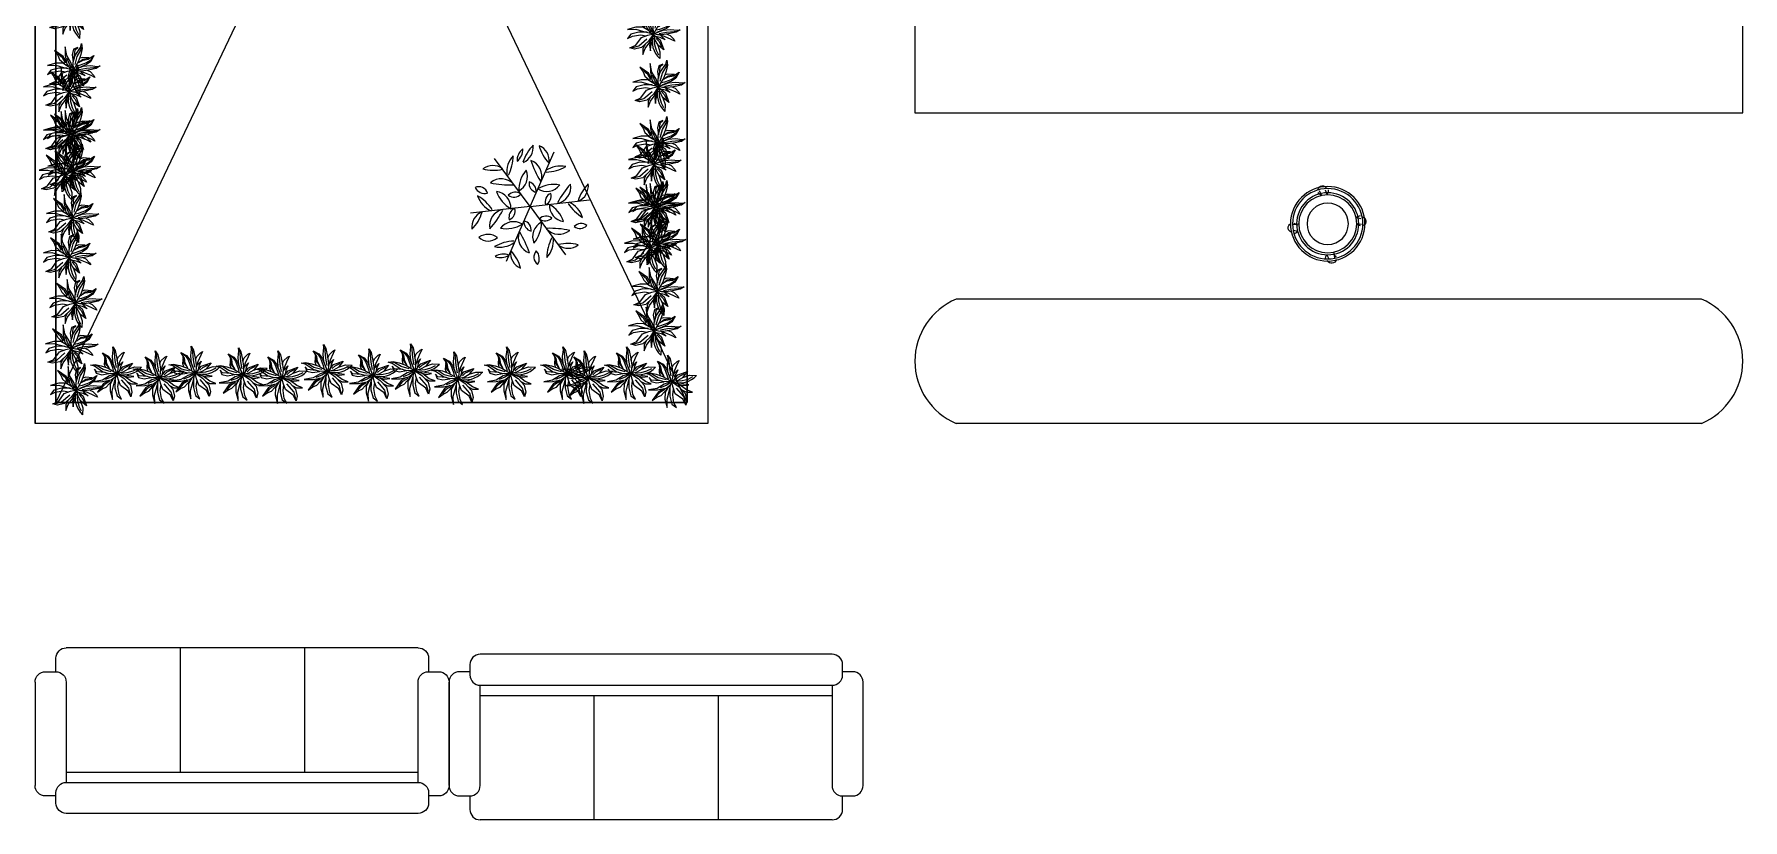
# Model space of a CAD drawing. Header units: millimetres. Extents: x 2508 to 2607, y 837 to 997.
# Drawn here: x 2567.56 to 2575.82, y 943.79 to 947.59 of the extents above; entities that cross this region are included whole.
import ezdxf

# ---------------------------------------------------------------- set-up
doc = ezdxf.new("R2010")
doc.units = ezdxf.units.MM
doc.layers.add('MOBILIARIO', color=181, linetype='Continuous', lineweight=9)
doc.layers.add('PLANTS', color=94, linetype='Continuous')
doc.layers.add('VENTANA', color=5, linetype='Continuous')

# ---------------------------------------------------------------- blocks, each defined once
blk = doc.blocks.new('A$C645E06D5')
for p, q in [((-0.11, 0.09), (-0.12, 0.11)), ((-0.09, 0.11), (-0.1, 0.13)), ((0.09, 0.11), (0.11, 0.13)), ((0.12, 0.09), (0.13, 0.11)), ((-0.11, -0.09), (-0.12, -0.11)), ((-0.09, -0.11), (-0.1, -0.13)), ((0.09, -0.11), (0.11, -0.13)), ((0.12, -0.09), (0.13, -0.11))]:
    blk.add_line(p, q)
for radius in [0.18, 0.17, 0.15, 0.14, 0.1]:
    blk.add_circle((0, 0), radius)
for centre, radius, start, end in [((-0.11, 0.12), 0.0224, 63.43495, 206.56505), ((-0.11, 0.12), 0.0283, 225, 270), ((-0.11, 0.12), 0.0224, 333.43495, 26.56505), ((0.12, 0.12), 0.0224, 153.43495, 206.56505), ((0.12, 0.12), 0.0224, 333.43495, 116.56505), ((0.12, 0.12), 0.03, 270, 315), ((-0.11, -0.12), 0.0224, 153.43495, 296.56505), ((-0.11, -0.12), 0.0283, 90, 135), ((-0.11, -0.12), 0.0224, 333.43495, 26.56505), ((0.12, -0.12), 0.0224, 153.43495, 206.56505), ((0.12, -0.12), 0.0224, 243.43495, 26.56505), ((0.12, -0.12), 0.03, 45, 90)]:
    blk.add_arc(centre, radius, start, end)
blk = doc.blocks.new('cghk')
for p, q in [((-3.5359, -0.7947), (-3.5359, -0.8447)), ((-1.7859, -0.7447), (-3.4859, -0.7447)), ((-1.7359, -0.8447), (-1.7359, -0.7947)), ((-3.6367, -1.3791), (-3.6367, -0.8791)), ((-3.5367, -0.8291), (-3.5867, -0.8291)), ((-3.4867, -1.3791), (-3.4867, -0.8946)), ((-3.4859, -0.8947), (-1.7859, -0.8947)), ((-1.7867, -0.8947), (-1.7867, -1.3791)), ((-1.6867, -0.8291), (-1.7367, -0.8291)), ((-1.6367, -1.3791), (-1.6367, -0.8791)), ((-3.4859, -0.9447), (-1.7867, -0.9447)), ((-2.9359, -1.5447), (-2.9359, -0.9447)), ((-2.3359, -1.5447), (-2.3359, -0.9447)), ((-3.5867, -1.4291), (-3.5367, -1.4291)), ((-3.5359, -1.4291), (-3.5359, -1.4947)), ((-1.7367, -1.4291), (-1.6867, -1.4291)), ((-1.7359, -1.4947), (-1.7359, -1.4291)), ((-3.3224, -1.5447), (-3.4859, -1.5447)), ((-2.7224, -1.5447), (-3.3631, -1.5447)), ((-2.1224, -1.5447), (-2.7631, -1.5447)), ((-1.7859, -1.5447), (-2.1631, -1.5447))]:
    blk.add_line(p, q)
for centre, start, end in [((-3.4859, -0.7947), 90, 180), ((-3.4859, -0.7947), 90, 180), ((-1.7859, -0.7947), 0, 90), ((-3.5867, -0.8791), 90, 180), ((-3.4859, -0.8447), 180, 270), ((-1.7859, -0.8447), 270, 0), ((-1.6867, -0.8791), 0, 90), ((-3.5867, -1.3791), 180, 270), ((-3.5367, -1.3791), 270, 0), ((-1.7367, -1.3791), 180, 270), ((-1.6867, -1.3791), 270, 0), ((-3.4859, -1.4947), 180, 270), ((-1.7859, -1.4947), 270, 0)]:
    blk.add_arc(centre, 0.05, start, end)
blk = doc.blocks.new('TREE12')
at = {"color": 0, "linetype": 'ByBlock'}
for points in [[(-134, 236), (-180, 390), (-365, 593), (-309, 457), (-288, 341), (-157, 155)], [(0, 0), (-22, 197), (-88, 397), (-78, 628), (-127, 404), (-134, 176), (-74, 50), (0, 0)], [(0, 0), (34, 190), (122, 351), (304, 520), (353, 611), (343, 488), (276, 344), (178, 187), (0, 0)], [(87, 286), (153, 492), (234, 537), (118, 516), (52, 383), (39, 199)], [(-151, 78), (-358, 127), (-569, 120), (-677, 26), (-544, 61), (-337, 47), (-199, -8)], [(0, 0), (-173, -160), (-376, -276), (-562, -276), (-674, -220), (-509, -185), (-327, -24), (-155, -3), (0, 0)], [(-106, 106), (-232, 225), (-404, 267), (-628, 257), (-418, 215), (-236, 117), (0, 0)], [(0, 0), (266, 36), (448, 8), (613, -48), (690, -52), (578, -94), (371, -90), (196, -76), (94, -48), (0, 0)], [(0, 0), (0, -171), (41, -307), (59, -490), (13, -661)], [(595, 239), (483, 113), (357, 61), (82, 11)], [(184, 160), (300, 216), (466, 211), (305, 259), (231, 252)], [(-262, -211), (-349, -311), (-384, -461), (-292, -325), (-138, -194), (-59, -79)], [(-60, -80), (-167, -277), (-177, -413), (-133, -288), (-82, -205)], [(-11, -20), (132, -195), (164, -458), (39, -300)], [(165, -74), (178, -100), (258, -219), (148, -134), (31, -81)], [(332, -83), (406, -136), (476, -255), (490, -311), (409, -244), (262, -136), (132, -59)]]:
    blk.add_lwpolyline(points, dxfattribs=at)
at = {"linetype": 'ByBlock'}
for points in [[(-162, 215), (-208, 362), (-295, 481)], [(73, 127), (171, 316), (301, 450), (332, 520)], [(-32, 50), (-67, 162), (-92, 323)], [(164, 155), (297, 190), (434, 183), (595, 239), (480, 141), (371, 99), (171, 75), (90, 71)], [(-621, -227), (-442, -220), (-194, -87)], [(-18, -115), (-36, -272), (-29, -427), (3, -560)], [(38, -136), (94, -230), (129, -377)], [(146, -24), (336, -34), (529, -59), (606, -69)]]:
    blk.add_lwpolyline(points, dxfattribs=at)
at = {"color": 0, "linetype": 'ByBlock'}
blk.add_arc((503, -321), 596, 149.6051, 214.7777, dxfattribs=at)
blk = doc.blocks.new('fsfsff')
for q in [(109.458, 59.112), (110.301, 58.839), (108.8, 58.519), (108.984, 57.652), (110.485, 57.972), (109.827, 57.379)]:
    blk.add_line((109.642, 58.245), q)
for centre, radius, start, end in [((109.676, 58.94), 0.21, 102.2233, 159.8114), ((109.413, 59.242), 0.24, 286.0238, 336.0109), ((109.215, 58.883), 0.161, 181.7015, 259.7406), ((109.05, 58.741), 0.137, 352.8639, 88.5782), ((109.277, 58.825), 0.249, 29.75, 102.0497), ((109.602, 59.523), 0.591, 230.3878, 259.0632), ((109.874, 58.692), 0.372, 113.3521, 160.9965), ((109.143, 59.304), 0.643, 308.197, 335.0866), ((109.962, 58.862), 0.196, 80.709, 169.1064), ((109.774, 59.13), 0.232, 268.6571, 341.1583), ((110.729, 58.92), 0.591, 170.3878, 199.0632), ((109.962, 58.852), 0.249, 329.75, 42.0497), ((109.371, 58.669), 0.372, 173.3521, 220.9965), ((108.476, 58.343), 0.643, 8.197, 35.0866), ((109.321, 58.569), 0.248, 17.2702, 105.7188), ((110.09, 59.951), 1.417, 233.8113, 247.5003), ((109.752, 58.611), 0.472, 175.1527, 215.9348), ((109.156, 58.445), 0.241, 332.4729, 58.6145), ((110.014, 58.333), 0.472, 115.1527, 155.9348), ((109.572, 58.766), 0.241, 272.4729, 358.6145), ((111.344, 58.71), 1.417, 173.8113, 187.5003), ((109.762, 58.685), 0.248, 317.2702, 45.7188), ((110.145, 58.268), 0.372, 53.3521, 100.9965), ((108.97, 58.215), 0.249, 89.75, 162.0497), ((108.528, 58.845), 0.591, 290.3878, 319.0632), ((109.202, 58.129), 0.248, 77.2702, 165.7188), ((109.469, 58.395), 0.146, 30.9077, 110.1073), ((109.539, 58.593), 0.134, 206.5427, 294.4723), ((109.891, 58.509), 0.134, 146.5427, 234.4723), ((109.686, 58.47), 0.146, 330.9077, 50.1073), ((109.904, 57.967), 0.472, 55.1527, 95.9348), ((110.059, 58.566), 0.241, 212.4729, 298.6145), ((110.31, 59.207), 0.643, 248.197, 275.0866), ((110.392, 58.347), 0.161, 61.7015, 139.7406), ((110.351, 58.56), 0.137, 232.8639, 328.5782), ((108.389, 59.486), 1.417, 293.8113, 307.5003), ((109.226, 57.924), 0.241, 32.4729, 118.6145), ((109.381, 58.523), 0.472, 235.1527, 275.9348), ((109.426, 58.17), 0.146, 90.9077, 170.1073), ((109.29, 58.329), 0.134, 266.5427, 354.4723), ((109.995, 58.161), 0.134, 86.5427, 174.4723), ((109.859, 58.32), 0.146, 270.9077, 350.1073), ((110.129, 58.046), 0.241, 152.4729, 238.6145), ((109.532, 57.88), 0.472, 355.1527, 35.9348), ((110.083, 58.362), 0.248, 257.2702, 345.7188), ((110.896, 57.005), 1.417, 113.8113, 127.5003), ((110.742, 57.646), 0.591, 110.3878, 139.0632), ((110.3, 58.276), 0.249, 269.75, 342.0497), ((108.941, 57.96), 0.146, 90.9077, 170.1073), ((108.805, 58.119), 0.134, 266.5427, 354.4723), ((108.975, 57.283), 0.643, 68.197, 95.0866), ((109.14, 58.222), 0.372, 233.3521, 280.9965), ((109.523, 57.805), 0.248, 137.2702, 225.7188), ((107.941, 57.78), 1.417, 353.8113, 7.5003), ((109.599, 58.02), 0.146, 150.9077, 230.1073), ((109.393, 57.982), 0.134, 326.5427, 54.4723), ((109.271, 58.158), 0.472, 295.1527, 335.9348), ((109.713, 57.724), 0.241, 92.4729, 178.6145), ((109.746, 57.898), 0.134, 26.5427, 114.4723), ((109.816, 58.095), 0.146, 210.9077, 290.1073), ((110.809, 58.148), 0.643, 188.197, 215.0866), ((109.914, 57.822), 0.372, 353.3521, 40.9965), ((109.323, 57.639), 0.249, 149.75, 222.0497), ((108.556, 57.571), 0.591, 350.3878, 19.0632), ((110.142, 57.186), 0.643, 128.197, 155.0866), ((109.411, 57.799), 0.372, 293.3521, 340.9965), ((109.964, 57.922), 0.248, 197.2702, 285.7188), ((109.195, 56.54), 1.417, 53.8113, 67.5003), ((110.318, 57.648), 0.249, 149.75, 222.0497), ((109.551, 57.58), 0.591, 350.3878, 19.0632), ((110.421, 57.754), 0.24, 166.0238, 216.0109), ((110.027, 57.678), 0.21, 342.2233, 39.8114), ((110.005, 57.678), 0.249, 209.75, 282.0497), ((109.681, 56.98), 0.591, 50.3878, 79.0632)]:
    blk.add_arc(centre, radius, start, end)

msp = doc.modelspace()

# ---------------------------------------------------------------- linework, layer by layer
for p, q in [((2567.569, 952.3054), (2567.569, 945.7054)), ((2567.669, 952.3054), (2567.669, 945.8054))]:
    msp.add_line(p, q)
msp.add_lwpolyline([(2567.569, 952.3054), (2570.819, 952.3054), (2570.819, 945.7054), (2567.569, 945.7054)])
msp.add_lwpolyline([(2567.569, 952.3054), (2570.819, 952.3054), (2570.819, 945.7054), (2567.569, 945.7054)], close=True)
at = {"layer": 'MOBILIARIO'}
for p, q in [((2575.619, 946.3054), (2572.019, 946.3054)), ((2575.619, 945.7054), (2572.019, 945.7054)), ((2575.619, 945.7054), (2572.019, 945.7054)), ((2575.619, 945.7054), (2572.019, 945.7054)), ((2575.619, 945.7054), (2572.019, 945.7054))]:
    msp.add_line(p, q, dxfattribs=at)
msp.add_lwpolyline([(2571.819, 947.8054), (2571.819, 947.2054), (2575.819, 947.2054), (2575.819, 947.8054)], dxfattribs=at)
for centre, start, end in [((2572.1444, 946.0054), 112.68737, 247.31263), ((2575.4936, 946.0054), 292.68737, 67.31263)]:
    msp.add_arc(centre, 0.3252, start, end, dxfattribs=at)
at = {"layer": 'PLANTS'}
for p, q in [((2570.719, 952.2054), (2567.669, 945.8054)), ((2570.719, 945.8054), (2567.669, 952.2054))]:
    msp.add_line(p, q, dxfattribs=at)
msp.add_lwpolyline([(2567.569, 952.2054), (2570.719, 952.2054), (2570.719, 945.8054), (2567.669, 945.8054)], dxfattribs=at)
for points in [[(2570.719, 945.8054), (2567.669, 945.8054), (2567.669, 952.2054), (2570.719, 952.2054)], [(2570.719, 952.2054), (2567.6695, 952.2054), (2567.6695, 945.8054), (2570.719, 945.8054)]]:
    msp.add_lwpolyline(points, close=True, dxfattribs=at)
at = {"layer": 'VENTANA'}
msp.add_lwpolyline([(2570.819, 945.7054), (2567.569, 945.7054), (2567.569, 952.3054), (2570.819, 952.3054)], close=True, dxfattribs=at)

# ---------------------------------------------------------------- block references
at = {"layer": 'MOBILIARIO', "color": 7, "xscale": -1, "rotation": 51.51789228362659}
msp.add_blockref('A$C645E06D5', (2573.8136, 946.6697), dxfattribs=at)
at = {"layer": 'MOBILIARIO', "ltscale": 0.3, "xscale": -1, "rotation": 180}
msp.add_blockref('cghk', (2571.2057, 943.0762), dxfattribs=at)
at = {"layer": 'MOBILIARIO', "ltscale": 0.3}
msp.add_blockref('cghk', (2573.2057, 945.3345), dxfattribs=at)
at = {"layer": 'PLANTS'}
for name, p, xscale, yscale, zscale, rotation in [('TREE12', (2567.7543, 947.6857), 0.0001876019412160044, 0.0001876019412160044, 0.0001876019412160044, 12.79630870893016), ('TREE12', (2570.5566, 947.5878), 0.0001876019412160044, 0.0001876019412160044, 0.0001876019412160044, 12.79630870893016), ('TREE12', (2567.7543, 947.4135), 0.0001876019412160044, 0.0001876019412160044, 0.0001876019412160044, 12.79630870893016), ('TREE12', (2567.7349, 947.3111), 0.0001876019412160044, 0.0001876019412160044, 0.0001876019412160044, 12.79630870893016), ('TREE12', (2570.5814, 947.3331), 0.0001876019412160044, 0.0001876019412160044, 0.0001876019412160044, 12.79630870893016), ('TREE12', (2567.7349, 947.1008), 0.0001876019412160044, 0.0001876019412160044, 0.0001876019412160044, 12.79630870893016), ('TREE12', (2567.7543, 947.1055), 0.0001876019412160044, 0.0001876019412160044, 0.0001876019412160044, 12.79630870893016), ('TREE12', (2570.5814, 947.0609), 0.0001876019412160044, 0.0001876019412160044, 0.0001876019412160044, 12.79630870893016), ('fsfsff', (2610.1591, 941.3616), 0.326683603666701, 0.326683603666701, 0.326683603666701, 144.3829994502869), ('TREE12', (2567.7145, 946.9073), 0.0001876019412160044, 0.0001876019412160044, 0.0001876019412160044, 12.79630870893016), ('TREE12', (2567.7565, 946.9275), 0.0001876019412160044, 0.0001876019412160044, 0.0001876019412160044, 12.79630870893016), ('TREE12', (2570.562, 946.9585), 0.0001876019412160044, 0.0001876019412160044, 0.0001876019412160044, 12.79630870893016), ('TREE12', (2570.562, 946.7482), 0.0001876019412160044, 0.0001876019412160044, 0.0001876019412160044, 12.79630870893016), ('TREE12', (2570.5814, 946.7529), 0.0001876019412160044, 0.0001876019412160044, 0.0001876019412160044, 12.79630870893016), ('TREE12', (2567.7492, 946.6989), 0.0001876019412160044, 0.0001876019412160044, 0.0001876019412160044, 12.79630870893016), ('TREE12', (2570.5836, 946.5749), 0.0001876019412160044, 0.0001876019412160044, 0.0001876019412160044, 12.79630870893016), ('TREE12', (2567.7349, 946.5081), 0.0001876019412160044, 0.0001876019412160044, 0.0001876019412160044, 12.79630870893016), ('TREE12', (2570.5416, 946.5547), 0.0001876019412160044, 0.0001876019412160044, 0.0001876019412160044, 12.79630870893016), ('TREE12', (2570.5763, 946.3463), 0.0001876019412160044, 0.0001876019412160044, 0.0001876019412160044, 12.79630870893016), ('TREE12', (2567.7646, 946.2883), 0.0001876019412160044, 0.0001876019412160044, 0.0001876019412160044, 12.79630870893016), ('TREE12', (2570.5619, 946.1555), 0.0001876019412160044, 0.0001876019412160044, 0.0001876019412160044, 12.79630870893016), ('TREE12', (2567.745, 946.0693), 0.0001876019412160044, 0.0001876019412160044, 0.0001876019412160044, 12.79630870893016), ('TREE12', (2567.9632, 945.947), 0.0001876019412160044, 0.0001876019412160044, 0.0001876019412160044, 102.7963087089302), ('TREE12', (2568.1684, 945.9276), 0.0001876019412160044, 0.0001876019412160044, 0.0001876019412160044, 102.7963087089302), ('TREE12', (2568.3418, 945.9492), 0.0001876019412160044, 0.0001876019412160044, 0.0001876019412160044, 102.7963087089302), ('TREE12', (2568.5704, 945.9419), 0.0001876019412160044, 0.0001876019412160044, 0.0001876019412160044, 102.7963087089302), ('TREE12', (2568.7612, 945.9276), 0.0001876019412160044, 0.0001876019412160044, 0.0001876019412160044, 102.7963087089302), ('TREE12', (2568.981, 945.9573), 0.0001876019412160044, 0.0001876019412160044, 0.0001876019412160044, 102.7963087089302), ('TREE12', (2569.2, 945.9377), 0.0001876019412160044, 0.0001876019412160044, 0.0001876019412160044, 102.7963087089302), ('TREE12', (2569.4016, 945.9612), 0.0001876019412160044, 0.0001876019412160044, 0.0001876019412160044, 102.7963087089302), ('TREE12', (2569.6108, 945.9222), 0.0001876019412160044, 0.0001876019412160044, 0.0001876019412160044, 102.7963087089302), ('TREE12', (2569.8655, 945.947), 0.0001876019412160044, 0.0001876019412160044, 0.0001876019412160044, 102.7963087089302), ('TREE12', (2570.1377, 945.947), 0.0001876019412160044, 0.0001876019412160044, 0.0001876019412160044, 102.7963087089302), ('TREE12', (2570.2401, 945.9276), 0.0001876019412160044, 0.0001876019412160044, 0.0001876019412160044, 102.7963087089302), ('TREE12', (2570.4457, 945.947), 0.0001876019412160044, 0.0001876019412160044, 0.0001876019412160044, 102.7963087089302), ('TREE12', (2570.6439, 945.9072), 0.0001876019412160044, 0.0001876019412160044, 0.0001876019412160044, 102.7963087089302), ('TREE12', (2567.7685, 945.8677), 0.0001876019412160044, 0.0001876019412160044, 0.0001876019412160044, 12.79630870893016)]:
    msp.add_blockref(name, p, dxfattribs=dict(at, xscale=xscale, yscale=yscale, zscale=zscale, rotation=rotation))

doc.saveas('drawing.dxf')
